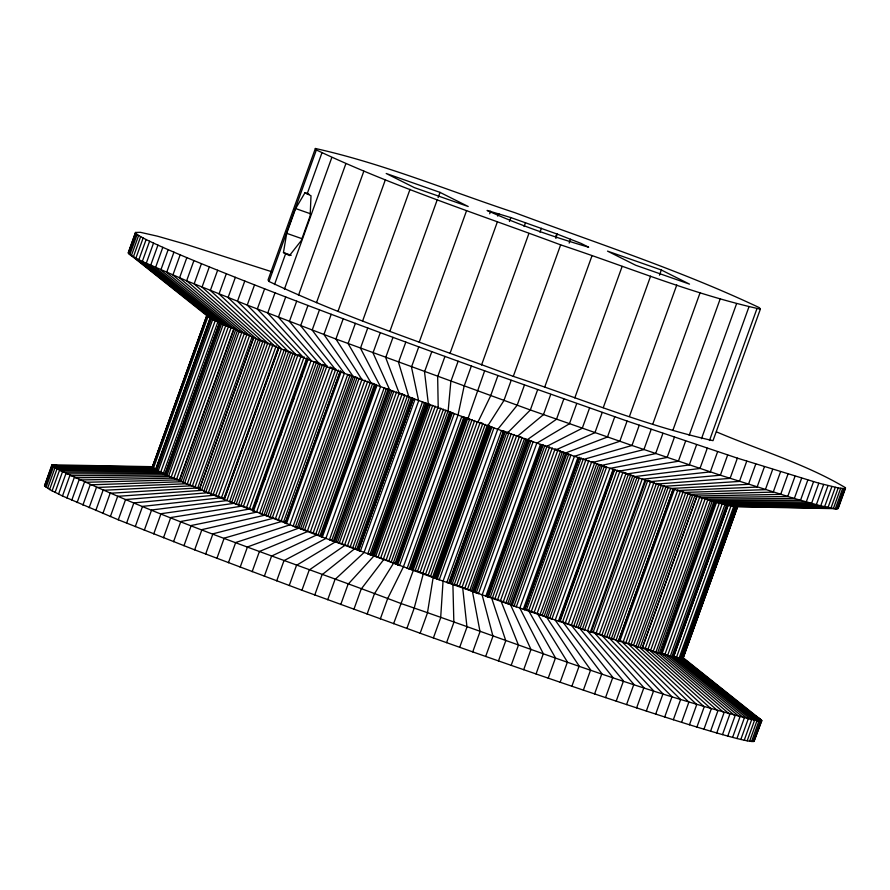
<?xml version="1.0" encoding="UTF-8"?>
<svg xmlns="http://www.w3.org/2000/svg" width="890" height="890" viewBox="0 0 890 890"><rect width="100%" height="100%" fill="white"/><g stroke="black" fill="none" stroke-linecap="round" stroke-linejoin="round"><path stroke-width="1.33" d="M448.093 411.58L450.852 381.454L458.139 361.218M375.48 384.714L376.959 385.403L322.325 537.137L320.856 536.459L375.48 384.714L376.236 384.892L371.998 396.673M44.533 485.84L52.254 464.825L153.303 466.705L152.257 467.384L153.414 468.507L165.685 474.982L226.872 500.569L316.618 535.001L433.141 577.61L427.434 612.999L420.147 633.235L301.933 590.248L194.654 549.853L118.281 519.793L62.478 495.997L49.595 489.533L44.533 485.84L51.787 465.125L56.626 464.992M304.981 192.752L310.999 195.767L310.165 215.847L301.243 240.623L289.473 255.586L283.454 252.56L286.714 233.336L295.636 208.56L304.981 192.752L308.863 194.109M556.15 238.064L556.895 233.981L510.849 217.572L487.075 210.429C519.76 225.248 554.17 237.141 588.657 247.209L581.025 243.382L556.895 233.981L555.961 236.595M423.217 574.05L414.161 608.248L406.875 628.473M555.638 237.953L556.895 233.981M433.141 577.61L528.905 611.196L609.283 638.063L663.183 654.517L675.51 657.61L682.786 658.489L682.107 657.743L736.742 506.01L737.765 506.521L732.325 506.31L717.818 502.772L656.909 484.06L574.439 456.325L467.918 418.745L484.649 370.807L627.094 421.059L737.376 458.15L818.811 483.181L838.224 487.909L844.065 488.621L845.467 487.709C805.305 463.801 759.381 450.218 716.439 431.85M845.5 488.187L838.213 508.424L835.321 508.791L820.714 505.832L794.336 498.5L720.377 475.216L631.967 445.478L530.34 409.978L335.908 339.034L247.242 305.092L186.633 280.817L142.3 261.46L131.353 255.686L128.26 252.693L135.547 232.457L140.386 232.323L157.408 236.173L186.043 244.35L272.496 271.973M135.547 232.457L128.293 253.172L209.172 317.519C292.899 357.157 381.354 386.038 467.918 418.745M45.056 486.496L52.343 466.271L51.787 465.125M128.816 253.828L136.103 233.603L135.58 232.935M46.069 487.331L53.356 467.105L52.343 466.271L152.646 467.873M129.84 254.673L137.127 234.437L136.103 233.603M47.593 488.343L54.869 468.118L154.548 469.264M131.353 255.686L138.64 235.45L137.127 234.437M49.595 489.533L56.882 469.308L156.039 470.154L210.674 318.409M138.64 235.45L140.642 236.64L133.367 256.865L212.543 319.432M52.087 490.891L59.374 470.665L157.908 471.166M135.859 258.233L143.145 237.997L140.642 236.64M55.08 492.426L62.356 472.201L160.144 472.312M143.145 237.997L146.127 239.532L138.84 259.758L214.768 320.578M58.54 494.128L65.827 473.892L162.737 473.58M146.127 239.532L149.587 241.235L142.3 261.46L217.36 321.846M62.478 495.997L69.765 475.761L165.685 474.982L220.308 323.237L146.249 263.329L153.525 243.092L149.587 241.235M66.895 498.022L74.182 477.797L168.978 476.495M153.525 243.092L157.942 245.128L150.655 265.365L223.613 324.761M71.767 500.213L79.054 479.988L172.627 478.141M157.942 245.128L162.814 247.32L155.539 267.556L227.25 326.396M77.107 502.572L84.394 482.336L176.609 479.899M162.814 247.32L168.154 249.667L160.868 269.904L231.244 328.154M82.892 505.075L90.179 484.839L180.937 481.768L235.572 330.034L166.653 272.407L173.939 252.17L168.154 249.667M89.122 507.734L96.409 487.498L185.598 483.76M173.939 252.17L180.169 254.829L172.883 275.066L240.233 332.014M95.786 510.537L103.073 490.301L190.582 485.851M180.169 254.829L186.833 257.633L179.546 277.869L245.217 334.117M102.873 513.486L110.16 493.249L195.889 488.054M186.833 257.633L193.92 260.581L186.633 280.817L250.513 336.32M110.371 516.567L117.658 496.331L201.496 490.368L256.12 338.623L194.142 283.899L201.429 263.674L193.92 260.581M118.281 519.793L125.568 499.557L207.403 492.771M201.429 263.674L209.328 266.889L202.041 287.125L262.038 341.037M126.58 523.142L133.867 502.906L213.611 495.285M209.328 266.889L217.627 270.248L210.352 290.474L268.246 343.54M152.246 467.25L206.881 315.505M152.257 467.384L206.858 315.282M153.503 468.04L208.127 316.295L207.036 315.839L152.401 467.573L155.995 468.963L210.63 317.229M135.269 526.624L142.545 506.388L220.108 497.877M217.627 270.248L226.316 273.719L219.029 293.956L274.732 346.143M158.131 471.099L212.766 319.354L211.386 318.798L156.762 470.543L165.329 473.691M160.723 472.045L215.358 320.311L212.766 319.354M163.482 473.024L218.106 321.29M144.314 530.218L151.6 509.992L226.872 500.569L281.507 348.836L228.085 297.549L235.361 277.324L226.316 273.719M165.407 473.191L219.563 322.77L164.928 474.503M168.566 476.206L223.201 324.461L221.566 323.827L166.942 475.56L168.566 476.206L179.346 480.033L233.981 328.299M171.203 477.151L225.826 325.406L228.508 326.352L231.244 327.32L176.62 479.065M153.725 533.933L161.012 513.708L233.914 503.351M173.884 478.086L228.508 326.352M235.361 277.324L244.772 281.04L237.485 301.265L288.538 351.617M233.959 329.244L179.335 480.989M163.482 537.76L170.758 517.535L241.201 506.21M244.772 281.04L254.529 284.867L247.242 305.092L295.836 354.476M184.564 483.237L239.188 331.492L237.352 330.791L182.728 482.525L199.861 488.643M187.178 484.16L241.802 332.426L239.188 331.492M189.726 485.039L244.361 333.305L246.13 333.917M192.385 485.973L247.008 334.228M173.561 541.699L180.848 521.462L248.744 509.158M254.529 284.867L264.608 288.794L257.321 309.03L303.379 357.413M315.372 148.485L268.035 279.994L269.014 281.474C348.001 318.809 431.517 345.843 513.296 376.37C579.601 398.242 644.838 425.498 713.012 440.661L760.36 309.153L759.381 307.673C680.394 270.326 596.867 243.293 515.099 212.766C448.794 190.894 383.557 163.649 315.372 148.485L316.362 149.965C395.349 187.312 478.865 214.345 560.644 244.861C626.938 266.744 692.186 293.989 760.36 309.153M195.055 486.908L249.678 335.174M269.014 281.474L316.362 149.965M197.747 487.865L252.371 336.131M274.509 284.555L285.601 253.772M307.128 193.953L321.857 153.058M183.952 545.726L191.239 525.5L256.52 512.173L311.155 360.428L267.723 313.058L275.01 292.832L264.608 288.794M205.768 492.048L260.392 340.303L258.389 339.546L203.754 491.291L205.768 492.048L224.447 498.611L279.071 346.866M208.305 492.926L262.928 341.193L265.298 341.994L210.663 493.728M284.411 289.194L331.748 157.686M213.166 494.584L267.801 342.85M194.654 549.853L201.941 529.617L264.519 515.254M275.01 292.832L285.701 296.96L278.425 317.185L319.154 363.521M215.736 495.474L270.36 343.74M218.35 496.397L272.974 344.653M221.554 497.543L276.178 345.81M278.303 347.512L223.668 499.245L224.291 499.546L278.915 347.801L278.303 347.512L279.46 347.834M298.495 295.269L345.843 163.76M205.646 554.07L212.921 533.833L272.74 518.403M285.701 296.96L296.693 301.176L289.406 321.401L327.364 366.669M231.7 502.427L286.335 350.693L290.863 352.218L236.228 503.951L231.7 502.427L229.576 501.637L284.199 349.904L286.335 350.693M234.103 503.251L288.738 351.517M216.904 558.364L224.18 538.139L281.151 521.618M296.693 301.176L307.951 305.47L300.664 325.707L335.786 369.884M236.228 503.951L238.531 504.73L293.155 352.985M238.531 504.73L240.923 505.542L295.547 353.797M316.495 302.667L363.843 171.158M243.404 506.399L298.039 354.654L301.198 355.778L246.575 507.511L240.923 505.542M228.418 562.747L235.694 542.511L289.762 524.889L344.397 373.155L312.179 330.079L319.466 309.842L307.951 305.47M306.85 357.847L252.215 509.592L249.534 508.591L304.157 356.857M252.615 510.604L307.239 358.87L308.174 359.282L253.55 511.016L252.615 510.604L253.405 510.804M256.231 502.95L257.644 499.034M264.241 480.722L265.654 476.795M272.24 458.484L273.653 454.556M280.25 436.245L281.663 432.318M288.26 414.006L289.673 410.079M292.966 400.923L294.379 396.996M300.965 378.684L302.377 374.757M240.167 567.186L247.453 546.961L298.55 528.215M319.466 309.842L331.214 314.292L323.927 334.518L353.185 376.481M261.793 514.164L316.428 362.419L320.478 363.754L265.843 515.488L259.58 513.352L314.214 361.607L316.428 362.419M264.007 514.909L318.642 363.165M338.033 311.244L385.381 179.736M267.89 516.167L322.525 364.422L324.683 365.145L270.059 516.879L265.843 515.488M252.137 571.703L259.424 551.466L307.506 531.586M331.214 314.292L343.195 318.798L335.908 339.034L362.141 379.852M270.059 516.879L272.351 517.657L326.986 365.924M272.351 517.657L275.411 518.725L330.034 366.98L332.014 367.692M285.757 522.564L278.381 519.782L333.005 368.037M281.162 520.806L335.797 369.061M283.654 521.74L338.289 370.006M264.319 576.264L271.606 556.039L316.618 535.001M343.195 318.798L355.366 323.37L348.09 343.596L371.241 383.267M339.88 371.397L341.104 371.898L286.469 523.643L285.245 523.131L340.28 371.453M340.392 370.819L285.245 523.131M362.675 320.823L410.023 189.314M295.369 526.969L350.004 375.235L351.973 375.88L297.349 527.625L295.369 526.969L293.133 526.168L347.756 374.423L350.004 375.235M276.69 580.881L283.977 560.655L325.862 538.461L380.497 386.727L360.461 348.224L367.737 327.987L355.366 323.37M297.349 527.625L298.851 528.082L353.486 376.348M300.598 528.638L355.232 376.893L357.124 377.505L302.489 529.25L298.851 528.082M302.489 529.25L304.558 529.928L359.182 378.183M304.558 529.928L307.428 530.907L362.063 379.173M289.228 585.553L296.515 565.317L335.241 541.954M367.737 327.987L380.286 332.649L372.999 352.885L389.876 390.209M307.428 530.907L310.332 531.931L364.956 380.186M376.125 384.458L321.501 536.192L313.169 532.954L367.793 381.209M315.805 533.933L370.44 382.188M389.931 331.191L437.268 199.694M438.136 197.58L440.005 192.374L386.204 173.494L414.417 187.645L468.218 206.513L440.005 192.374M318.153 534.823L372.788 383.089M320.077 535.591L374.712 383.857M301.933 590.248L309.208 570.023L344.742 545.47M380.286 332.649L392.98 337.355L385.693 357.591L399.365 393.725M324.906 527.481L327.264 520.939M332.916 505.242L335.274 498.7M339.98 485.617L344.219 473.847M347.979 463.378L352.218 451.608M355.989 441.14L360.228 429.369M363.999 418.901L368.238 407.13M331.681 540.586L386.305 388.841L390.554 390.12L335.919 541.865L329.456 539.796L384.091 388.062L386.305 388.841M333.372 541.12L388.007 389.386M314.76 594.987L322.047 574.762L354.331 549.008M392.98 337.355L405.807 342.094L398.52 362.319L408.966 397.274M334.518 541.443L389.153 389.709M335.919 541.865L337.499 542.355L392.134 390.61M337.499 542.355L339.279 542.922L393.903 391.177M339.279 542.922L341.905 543.801L396.54 392.067M341.905 543.801L344.686 544.758L399.31 393.024L404.861 395.026L350.237 546.76L358.214 550.309L413.272 398.531L358.481 550.109M419.223 342.172L466.571 210.663M327.709 599.749L334.996 579.524L364.021 552.568L418.645 400.834L411.48 367.08L418.756 346.855L405.807 342.094M350.237 546.76L347.501 545.759L402.124 394.025M352.774 547.717L407.409 395.972M354.988 548.574L409.611 396.829M356.779 549.297L411.414 397.563L412.682 398.119L358.047 549.864M412.838 398.564L414.94 399.465L360.317 551.21L358.592 550.532L413.272 398.531M340.759 604.533L348.046 584.296L373.778 556.139M418.756 346.855L431.806 351.628L424.53 371.864L428.413 404.405M489.711 213.756L490.646 211.164M369.906 554.681L424.53 402.947L430.382 404.616L375.747 556.361L367.759 553.936L422.383 402.202L424.53 402.947M371.286 555.104L425.909 403.359M372.042 555.282L426.666 403.537M373.066 555.56L427.701 403.826M353.897 609.327L361.173 589.091L383.601 559.721M431.806 351.628L444.944 356.423L437.657 376.659L438.225 407.987M374.301 555.916L428.936 404.182M449.973 353.508L497.321 221.999M375.747 556.361L378.083 557.118L432.718 405.384M378.083 557.118L380.664 557.997L435.299 406.252M380.664 557.997L383.401 558.953L438.036 407.208M396.896 564.438L451.475 412.582L454.212 413.794L399.577 565.528L386.171 559.943L440.795 408.21M367.092 614.122L374.378 593.886L393.469 563.314M509.436 221.488L510.849 217.572M388.841 560.934L443.476 409.189M391.289 561.868L445.923 410.123M393.425 562.702L448.048 410.969M395.116 563.414L449.739 411.67L450.562 412.059L395.939 563.793M396.506 564.093L451.13 412.359M397.663 564.794L452.298 413.06M380.33 618.917L387.617 598.681L403.37 566.897L458.005 415.163L464.102 386.249L471.377 366.012L444.944 356.423M524.099 226.538L525.512 222.622M481.546 364.989L528.894 233.48M409.2 568.966L463.824 417.232L465.848 417.677L411.213 569.411L407.164 568.276L461.799 416.531L463.824 417.232M410.234 569.255L464.858 417.51M410.579 569.277L465.214 417.543M412.07 569.633L466.705 417.888L467.795 418.2L413.16 569.934L411.213 569.411M393.603 623.701L413.294 570.479M413.16 569.934L415.141 570.557L469.775 418.823M415.141 570.557L417.477 571.335L472.112 419.591M539.963 232.201L541.376 228.274M417.477 571.335L420.069 572.226L474.704 420.481M420.069 572.226L422.806 573.193L477.429 421.448M428.19 575.174L425.553 574.195L480.188 422.45L482.825 423.44L428.19 575.174L439.248 579.79L493.883 428.046L487.308 425.197L432.685 576.942M497.933 375.58L490.646 395.816L477.852 422.316M430.604 576.108L485.228 424.363M433.875 577.454L488.51 425.72M434.843 577.888L489.467 426.154M435.588 578.255L490.212 426.521M436.055 578.522L490.679 426.777M437.179 579.012L491.814 427.267M511.194 380.33L503.907 400.567L487.776 425.865M513.296 376.37L560.644 244.861M569.155 243.081L570.557 239.188M448.682 583.106L503.317 431.372L505.309 431.606L450.674 583.351L446.813 582.483L501.448 430.738L503.317 431.372M449.283 583.139L503.907 431.394M449.339 583.25L504.141 431.383M449.962 583.184L504.597 431.45M452.253 583.818L506.888 432.084L508.924 432.74L454.301 584.474L450.674 583.351M420.147 633.235L433.386 637.952L440.672 617.727L443.042 581.137L497.677 429.403L517.146 405.284L524.433 385.059M454.301 584.474L456.681 585.275L511.316 433.541M456.681 585.275L459.329 586.198L513.953 434.465M472.79 591.349L527.425 439.616L533.077 441.918L478.442 593.663L462.088 587.189L516.723 435.455M464.858 588.212L519.482 436.467L521.251 437.135M433.386 637.952L446.58 642.647L453.856 622.41L452.91 584.641M537.627 389.742L530.34 409.978L507.534 432.907M467.495 589.202L522.13 437.468M469.92 590.148L524.544 438.414M544.591 387.428L591.939 255.919M471.466 590.782L526.09 439.048M473.925 591.85L528.56 440.105M474.793 592.25L529.428 440.517M476.272 592.862L530.896 441.117M446.58 642.647L459.696 647.297L466.983 627.061L462.722 588.123M550.743 394.392L543.467 414.629L517.346 436.378M541.765 444.544L542.377 445.056L487.742 596.79L487.086 596.367L488.554 592.362M489.912 588.513L492.27 581.971M494.206 576.664L496.553 570.123M497.922 566.274L500.325 559.654M502.205 554.426L504.563 547.884M505.921 544.035L508.335 537.415M510.215 532.187L512.573 525.645M513.931 521.807L516.334 515.177M518.225 509.948L524.344 492.949M526.224 487.709L532.354 470.71M534.234 465.47L540.352 448.471M487.275 596.534L541.91 444.789M487.453 596.3L542.088 444.566L543.234 444.867L488.599 596.611L487.142 596.289M542.11 445.056L540.441 444.511L485.818 596.244L487.475 596.79L542.377 445.056M488.599 596.611L490.29 597.134L544.925 445.389M459.696 647.297L472.735 651.892L480.022 631.666L472.468 591.561M563.793 398.998L556.506 419.223L527.103 439.827M490.29 597.134L492.426 597.835L547.061 446.09M492.426 597.835L494.918 598.681L549.553 446.947M494.918 598.681L497.632 599.649L552.267 447.904M507.845 603.487L562.469 451.753L570.902 455.101L516.278 606.846L514.042 606.034L500.458 600.672L555.093 448.927L556.973 449.628M574.784 397.941L622.132 266.433M503.284 601.718L557.908 449.973L560.611 451.007L505.987 602.752M472.735 651.892L485.673 656.442L492.96 636.205L482.146 594.965L536.781 443.22L569.444 423.774L576.731 403.548M509.514 604.165L564.149 452.432M511.016 604.788L565.651 453.043M512.262 605.322L566.897 453.589M514.042 606.034L568.677 454.289M485.673 656.442L498.489 660.925L505.776 640.7L491.736 598.314M589.547 408.032L582.26 428.257L546.36 446.58M579.301 457.271L524.666 609.016L549.675 618.239L551.911 619.04L606.535 467.295L598.814 464.313L544.191 616.058M524.588 609.572L579.212 457.838M526.502 609.594L581.137 457.861M528.782 610.362L583.417 458.628M603.253 407.676L650.601 276.167M498.489 660.925L511.172 665.353L518.458 645.116L501.215 601.618M602.219 412.448L594.943 432.685L555.838 449.884M531.397 611.274L586.02 459.529M534.222 612.276L588.846 460.542M537.148 613.355L591.783 461.61L594.709 462.711L540.085 614.445M659.446 275.199L661.326 269.993L607.514 251.125L635.727 265.264L689.539 284.132L661.326 269.993M542.21 615.279L596.845 463.534M511.172 665.353L523.698 669.692L530.974 649.466L510.582 604.877M614.745 416.798L607.458 437.023L565.206 453.132M546.015 616.781L600.65 465.047M547.617 617.438L602.252 465.704M549.675 618.239L604.299 466.493M523.698 669.692L536.047 673.964L543.323 653.727L519.816 608.059L574.439 456.325L619.807 441.295L627.094 421.059M629.441 416.453L676.789 284.945M559.51 619.996L592.951 527.114M593.886 524.499L600.95 504.886M601.896 502.26L608.96 482.647M609.906 480.033L613.199 470.866M614.178 469.842L559.554 621.576L558.408 621.231L613.043 469.497L614.178 469.842L613.666 469.564M614.801 469.241L560.166 620.975L582.349 629.197L584.541 629.975L639.176 478.23L630.665 475.004L576.03 626.749M562.614 621.81L617.237 470.065M565.373 622.777L620.007 471.044M536.047 673.964L548.207 678.147L555.482 657.91L528.905 611.196M639.254 425.242L631.967 445.478L583.529 459.451M568.354 623.857L622.978 472.112L626.071 473.257L628.429 474.147L573.794 625.893M571.447 624.991L626.071 473.257M578.155 627.572L632.779 475.839M652.793 424.085L700.141 292.588M548.207 678.147L560.155 682.241L567.431 662.004L537.838 614.256M651.202 429.336L643.915 449.572L592.473 462.511M580.069 628.34L634.703 476.595M582.349 629.197L636.973 477.463M645.851 480.389L591.227 632.134L590.381 631.9L645.016 480.166L645.851 480.389L644.961 479.977M560.155 682.241L571.881 686.235L579.156 665.998L546.605 617.237M662.928 433.33L655.641 453.566L601.24 465.503M593.241 631.944L647.864 480.2L650.812 481.245L596.189 632.99L591.472 631.333M608.894 637.763L663.528 486.018L668.078 487.664L613.444 639.398L611.341 638.675L599.37 634.147L653.994 482.402M672.84 430.426L720.188 298.918M601.896 635.093L656.52 483.348M571.881 686.235L583.362 690.128L590.649 669.892L555.193 620.152L609.828 468.418L667.122 457.46L674.409 437.224M604.343 636.016L658.967 484.271M606.702 636.906L661.337 485.172M611.341 638.675L665.976 486.93M583.362 690.128L594.587 693.911L601.874 673.685L563.593 622.978M685.634 441.017L678.358 461.243L618.216 471.244M689.183 435.332L736.531 303.824M674.665 488.81L620.03 640.555L636.016 646.452L637.974 647.119L692.609 495.385L685.656 492.849L631.032 644.594M623.234 641.701L677.869 489.956M594.587 693.911L605.545 697.582L612.821 677.357L571.781 625.726M696.592 444.689L689.305 464.914L626.415 473.992M625.881 642.669L680.505 490.935M701.476 438.714L748.824 307.206M628.485 643.637L683.108 491.892M633.446 645.506L688.081 493.772M709.475 440.505L756.823 308.997M605.545 697.582L616.203 701.142L623.49 680.906L579.757 628.385M636.016 646.452L690.64 494.718M707.261 448.237L699.974 468.474L634.392 476.651M697.137 495.752L642.124 648.387L696.759 496.642M650.59 650.434L705.225 498.7L712.223 501.215L657.588 652.948L655.808 652.359L645.217 648.465L699.84 496.72M616.203 701.142L626.571 704.569L633.858 684.343L587.511 630.954L642.135 479.221L710.331 471.911L717.618 451.675M647.909 649.444L702.544 497.71M653.182 651.402L707.817 499.668M655.808 652.359L710.443 500.614M626.571 704.569L636.617 707.873L643.904 687.647L595.021 633.424M727.664 454.979L720.377 475.216L649.644 481.69M664.952 654.328L719.576 502.583L726.474 505.019L671.839 656.764L670.281 656.253L662.193 653.327L716.828 501.582M636.617 707.873L646.329 711.054L653.616 690.818L602.285 635.794M737.376 458.15L730.089 478.386L656.909 484.06M667.656 655.318L722.291 503.584M670.281 656.253L724.916 504.519M674.264 654.862L728.421 504.43M646.329 711.054L655.696 714.08L662.983 693.855L609.283 638.063M746.743 461.187L739.457 481.412L663.918 486.329M673.786 656.164L676.545 657.165L731.18 505.42M679.115 658.066L733.749 506.332L735.051 506.733L680.416 658.466L676.545 657.165M735.607 506.799L680.972 658.533L758.847 721.223L761.74 720.856L760.16 718.875L754.976 715.771M681.395 658.556L736.019 506.811L735.229 506.455M682.964 657.71L737.12 507.278M737.276 507.467L683.12 658.044L737.754 506.299M655.696 714.08L664.708 716.973L671.995 696.748L616.025 640.233L670.66 488.488L748.468 484.316L755.755 464.079M664.708 716.973L673.341 719.732L680.627 699.495L622.488 642.291M764.399 466.827L757.112 487.064L677.112 490.546M673.341 719.732L681.595 722.324L688.882 702.099L628.663 644.227M772.654 469.43L765.367 489.656L683.286 492.493M681.595 722.324L689.461 724.772L696.748 704.546L634.537 646.062M780.508 471.878L773.232 492.103L689.172 494.328M689.461 724.772L696.915 727.063L704.201 706.838L640.11 647.775L694.745 496.042L780.686 494.395L787.962 474.17M696.915 727.063L703.957 729.199L711.244 708.963L645.372 649.366M795.004 476.306L787.728 496.531L700.007 497.632M703.957 729.199L710.576 731.168L717.852 710.932L650.323 650.846M801.623 478.275L794.336 498.5L704.958 499.101M710.576 731.168L716.75 732.971L724.037 712.745L654.94 652.192M807.797 480.077L800.51 500.302L709.575 500.458M716.75 732.971L722.48 734.606L729.767 714.381L659.234 653.416L713.858 501.682L806.251 501.949L813.538 481.713M722.48 734.606L727.764 736.075L735.051 715.849L663.183 654.517M818.811 483.181L811.535 503.417L717.818 502.772M727.764 736.075L732.592 737.376L739.879 717.14L666.788 655.485M823.639 484.472L816.352 504.708L721.423 503.74M732.592 737.376L736.953 738.5L744.229 718.263L670.048 656.319M828 485.595L820.714 505.832L724.683 504.586M736.953 738.5L740.836 739.445L748.123 719.209L672.951 657.031L727.586 505.298L824.596 506.777L831.883 486.541M740.836 739.445L744.24 740.213L751.527 719.988L675.51 657.61M835.287 487.32L828.011 507.545L730.134 505.865M744.24 740.213L747.177 740.803L754.453 720.577L677.691 658.055M838.224 487.909L830.937 508.146L732.325 506.31M747.177 740.803L749.614 741.225L756.901 720.989L679.515 658.366M833.374 508.557L840.661 488.321M749.614 741.225L751.56 741.459L758.847 721.223C636.995 690.718 519.615 644.16 400.889 603.476C284.689 559.287 165.451 521.128 53.356 467.105L153.414 468.507M835.321 508.791L842.607 488.554M751.56 741.459L753.018 741.515L760.305 721.278L682.063 658.578M836.789 508.846L844.065 488.621M840.394 499.691L842.674 493.372M753.018 741.515L753.986 741.392L761.707 720.377L682.719 657.41M845.467 487.709L837.746 508.724L734.15 506.621M753.986 741.392L761.74 720.856L682.552 657.699M498.845 213.622L497.666 216.103M51.809 465.603L152.234 467.028M320.856 536.459L321.613 536.637M210.808 318.253L210.096 318.075L155.472 469.809L156.173 469.987M260.392 340.303L262.928 341.193M295.636 208.56L311.166 214.012M286.714 233.336L302.244 238.787M283.454 252.56L291.208 255.285M344.686 544.758L347.501 545.759M275.411 518.725L278.381 519.782M459.329 586.198L462.088 587.189M383.401 558.953L386.171 559.943M471.377 366.012L484.649 370.807M223.201 324.461L225.826 325.406M660.369 652.67L662.193 653.327M310.332 531.931L313.169 532.954M642.513 647.486L645.217 648.465M596.189 632.99L599.37 634.147M246.575 507.511L249.534 508.591M497.632 599.649L500.458 600.672M422.806 573.193L425.553 574.195M728.087 505.264L673.463 657.009M209.172 317.519L207.036 315.839M253.695 337.555L199.349 489.478L253.695 337.555M577.922 457.527L523.287 609.261L524.711 609.706L579.334 457.972L577.922 457.527M673.129 489.278L618.494 641.023L673.129 489.278M715.237 501.971L660.747 653.839L715.237 501.971"/></g></svg>
